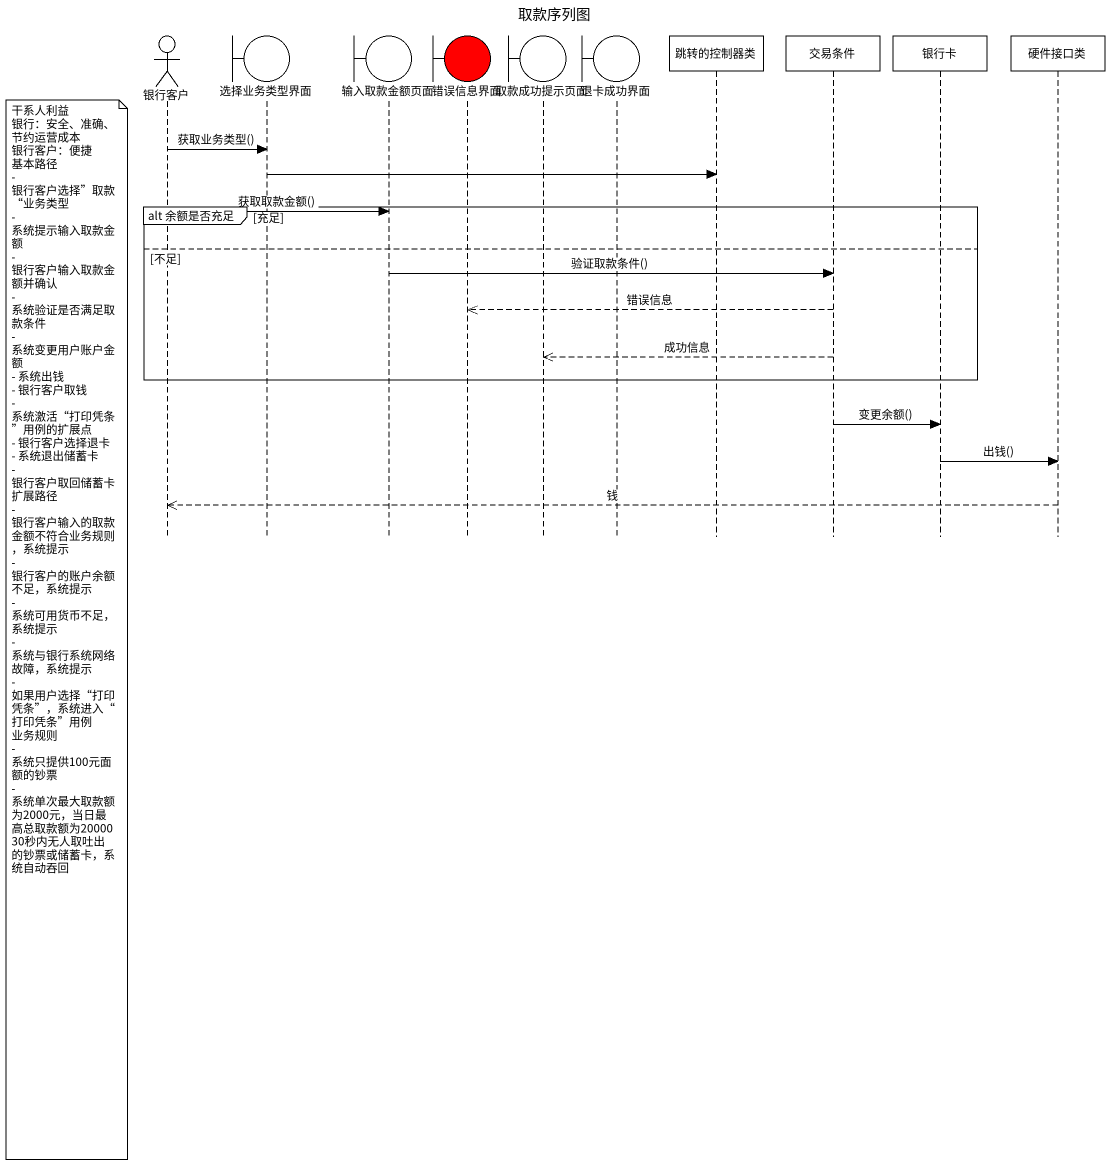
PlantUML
@startuml
title 取款序列图
hide footbox
actor 银行客户
boundary 选择业务类型界面
boundary 输入取款金额页面
boundary 错误信息界面 #FF0000
boundary 取款成功提示页面
boundary 退卡成功界面
participant 跳转的控制器类
participant 交易条件
participant 银行卡
participant 硬件接口类

银行客户 -> 选择业务类型界面 : 获取业务类型()
选择业务类型界面 -> 跳转的控制器类
group alt 余额是否充足 [充足]
  银行客户 -> 输入取款金额页面 : 获取取款金额()
else 不足
  输入取款金额页面 -> 交易条件 : 验证取款条件()
  交易条件 -->> 错误信息界面 : 错误信息
  交易条件 -->> 取款成功提示页面 : 成功信息
end
交易条件 -> 银行卡 : 变更余额()
银行卡 -> 硬件接口类 : 出钱()
硬件接口类 -->> 银行客户 : 钱
note left of 银行客户
  干系人利益
  银行：安全、准确、节约运营成本
  银行客户：便捷
  基本路径
  - 银行客户选择”取款“业务类型
  - 系统提示输入取款金额
  - 银行客户输入取款金额并确认
  - 系统验证是否满足取款条件
  - 系统变更用户账户金额
  - 系统出钱
  - 银行客户取钱
  - 系统激活“打印凭条”用例的扩展点
  - 银行客户选择退卡
  - 系统退出储蓄卡
  - 银行客户取回储蓄卡
  扩展路径
  - 银行客户输入的取款金额不符合业务规则，系统提示
  - 银行客户的账户余额不足，系统提示
  - 系统可用货币不足，系统提示
  - 系统与银行系统网络故障，系统提示
  - 如果用户选择“打印凭条”，系统进入“打印凭条”用例
  业务规则
  - 系统只提供100元面额的钞票
  - 系统单次最大取款额为2000元，当日最高总取款额为20000
  30秒内无人取吐出的钞票或储蓄卡，系统自动吞回
end note
@enduml
